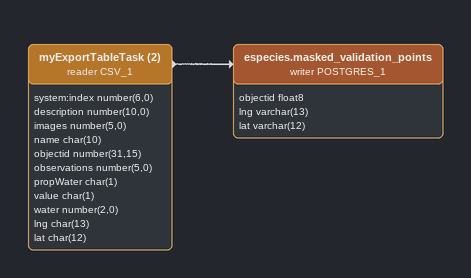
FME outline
myExportTableTask (2) (reader CSV_1)
    attributes: system:index number(6,0), description number(10,0), images number(5,0), name char(10), objectid number(31,15), observations number(5,0), propWater char(1), value char(1), water number(2,0), lng char(13), lat char(12)
    -> especies.masked_validation_points (writer POSTGRES_1)
especies.masked_validation_points (writer POSTGRES_1)
    attributes: objectid float8, lng varchar(13), lat varchar(12)
